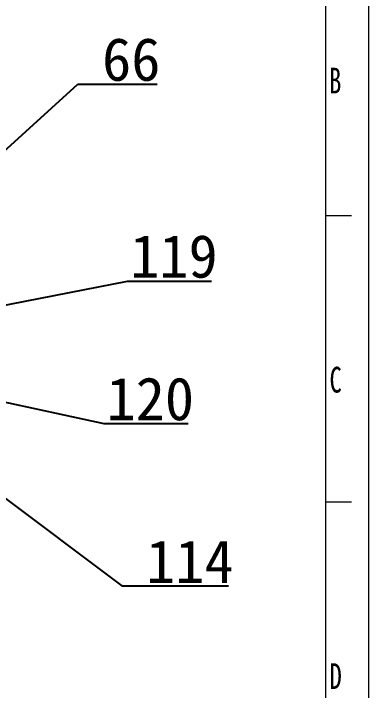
# Model space of a CAD drawing. Header units: millimetres. Extents: x 121 to 715, y 164 to 739.
# Drawn here: x 632.1 to 714.8, y 330.4 to 488.1 of the extents above; entities that cross this region are included whole.
import ezdxf

# ---------------------------------------------------------------- set-up
doc = ezdxf.new("R2010")
doc.units = ezdxf.units.MM
doc.layers.add('00点位图', color=100, linetype='Continuous')
doc.layers.add('设计图框', color=120, linetype='Continuous')
doc.layers.add('標示線', color=3, linetype='Continuous', lineweight=0)
doc.styles.add('SLDTEXTSTYLE1', font='TXT', dxfattribs={"width": 0.7})
doc.styles.get("Standard").update_dxf_attribs({"font": ''})
doc.styles.get('Standard').set_extended_font_data('SimSun')
doc.dimstyles.new('ISO-25', dxfattribs={"dimtxt": 2.5, "dimasz": 2.5, "dimexe": 1.25, "dimexo": 0.625, "dimtad": 1, "dimtxsty": 'Standard', "dimcen": 2.5, "dimadec": 0, "dimazin": 0, "dimtfac": 1, "dimtmove": 0, "dimatfit": 3, "dimfxl": 1, "dimarcsym": 0})

# ---------------------------------------------------------------- blocks, each defined once
blk = doc.blocks.new('YHD点位图')
at = {"layer": '00点位图', "color": 4, "linetype": 'Continuous', "lineweight": 18}
for p, q in [((1959.795, 1446.327), (1959.795, 1236.327)), ((1954.795, 1441.327), (1954.795, 1241.327)), ((1954.825, 1374.66), (1957.825, 1374.66)), ((1954.825, 1341.327), (1957.825, 1341.327))]:
    blk.add_line(p, q, dxfattribs=at)
at = {"layer": '00点位图', "color": 4, "linetype": 'Continuous', "lineweight": 0, "char_height": 3, "attachment_point": 1, "style": 'SLDTEXTSTYLE1'}
for s, insert in [('B', (1955.213, 1391.885)), ('C', (1955.259, 1357.055)), ('D', (1955.266, 1322.536))]:
    blk.add_mtext(s, dxfattribs=dict(at, insert=insert))

msp = doc.modelspace()

# ---------------------------------------------------------------- block references
at = {"layer": '设计图框', "xscale": 2, "yscale": 2, "zscale": 2}
msp.add_blockref('YHD点位图', (-3204.81, -2308.31), dxfattribs=at)

# ---------------------------------------------------------------- texts
at = {"layer": '標示線', "color": 6, "char_height": 10, "attachment_point": 7}
for s, insert in [('66', (652.72, 472.25)), ('114', (662.97, 355.44))]:
    msp.add_mtext(s, dxfattribs=dict(at, insert=insert))
at = {"layer": '標示線', "char_height": 10, "attachment_point": 7}
for s, insert in [('119', (659.26, 426.39)), ('120', (653.75, 393.19))]:
    msp.add_mtext(s, dxfattribs=dict(at, insert=insert))

# ---------------------------------------------------------------- leaders
at = {"layer": '標示線', "color": 6, "annotation_type": 0, "has_hookline": 1, "hookline_direction": 0}
for points, text_width in [([(602.51, 431.09), (647.09, 471.62), (652.09, 471.62)], 12.83), ([(609.94, 390.24), (657.35, 354.82), (662.35, 354.82)], 19.22)]:
    msp.add_leader(points, dimstyle='ISO-25', override={"dimasz": 5}, dxfattribs=dict(at, text_width=text_width))
at = {"layer": '標示線', "annotation_type": 0, "has_hookline": 1, "hookline_direction": 0}
for points, text_width in [([(609.32, 416.13), (658.63, 425.76)], 18.94), ([(609.83, 401.96), (653.12, 392.57)], 19)]:
    msp.add_leader(points, dimstyle='ISO-25', override={"dimasz": 5}, dxfattribs=dict(at, text_width=text_width))

doc.saveas('drawing.dxf')
